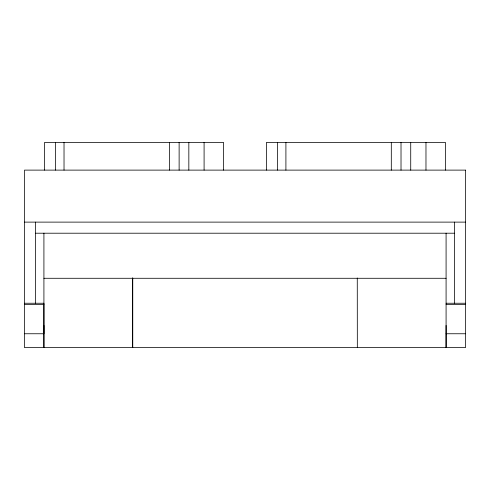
<?xml version="1.0" encoding="UTF-8"?>
<svg xmlns="http://www.w3.org/2000/svg" width="490" height="490" viewBox="0 0 490 490"><rect width="100%" height="100%" fill="white"/><g stroke="black" fill="none" stroke-linecap="round" stroke-linejoin="round"><path stroke-width="0.73" d="M43.916 325.434L43.916 347.502M24.5 333.757L43.916 333.757L43.916 233.185M24.5 222.117L465.5 222.117M35.592 233.209L454.408 233.209M43.916 278.283L446.084 278.283M24.5 303.243L43.916 303.243L43.916 347.624M446.084 303.243L465.5 303.243M24.5 304.511L43.898 304.511M446.084 304.511L465.5 304.511M446.084 333.757L465.5 333.757M446.084 325.434L446.084 347.624L446.084 233.185M454.408 222.117L454.408 303.243M445.392 170.116L445.392 142.376L266.493 142.376L266.493 170.116M425.975 142.376L425.975 170.116M410.724 142.376L410.724 170.116M401.016 142.376L401.016 170.116M391.308 142.376L391.308 170.116M357.271 277.995L357.333 347.624M285.909 142.376L285.909 170.116M277.505 142.376L277.505 170.116M223.507 170.116L223.507 142.376L44.608 142.376L44.608 170.116M204.091 142.376L204.091 170.116M188.834 142.376L188.834 170.116M179.126 142.376L179.126 170.116M169.418 142.376L169.418 170.116M132.729 277.995L132.729 347.624M132.668 277.995L132.668 347.624M64.025 142.376L64.025 170.116M55.615 142.376L55.615 170.116M35.592 222.117L35.592 303.243M465.5 170.116L24.5 170.116L24.5 347.624L465.5 347.624L465.5 170.116"/></g></svg>
